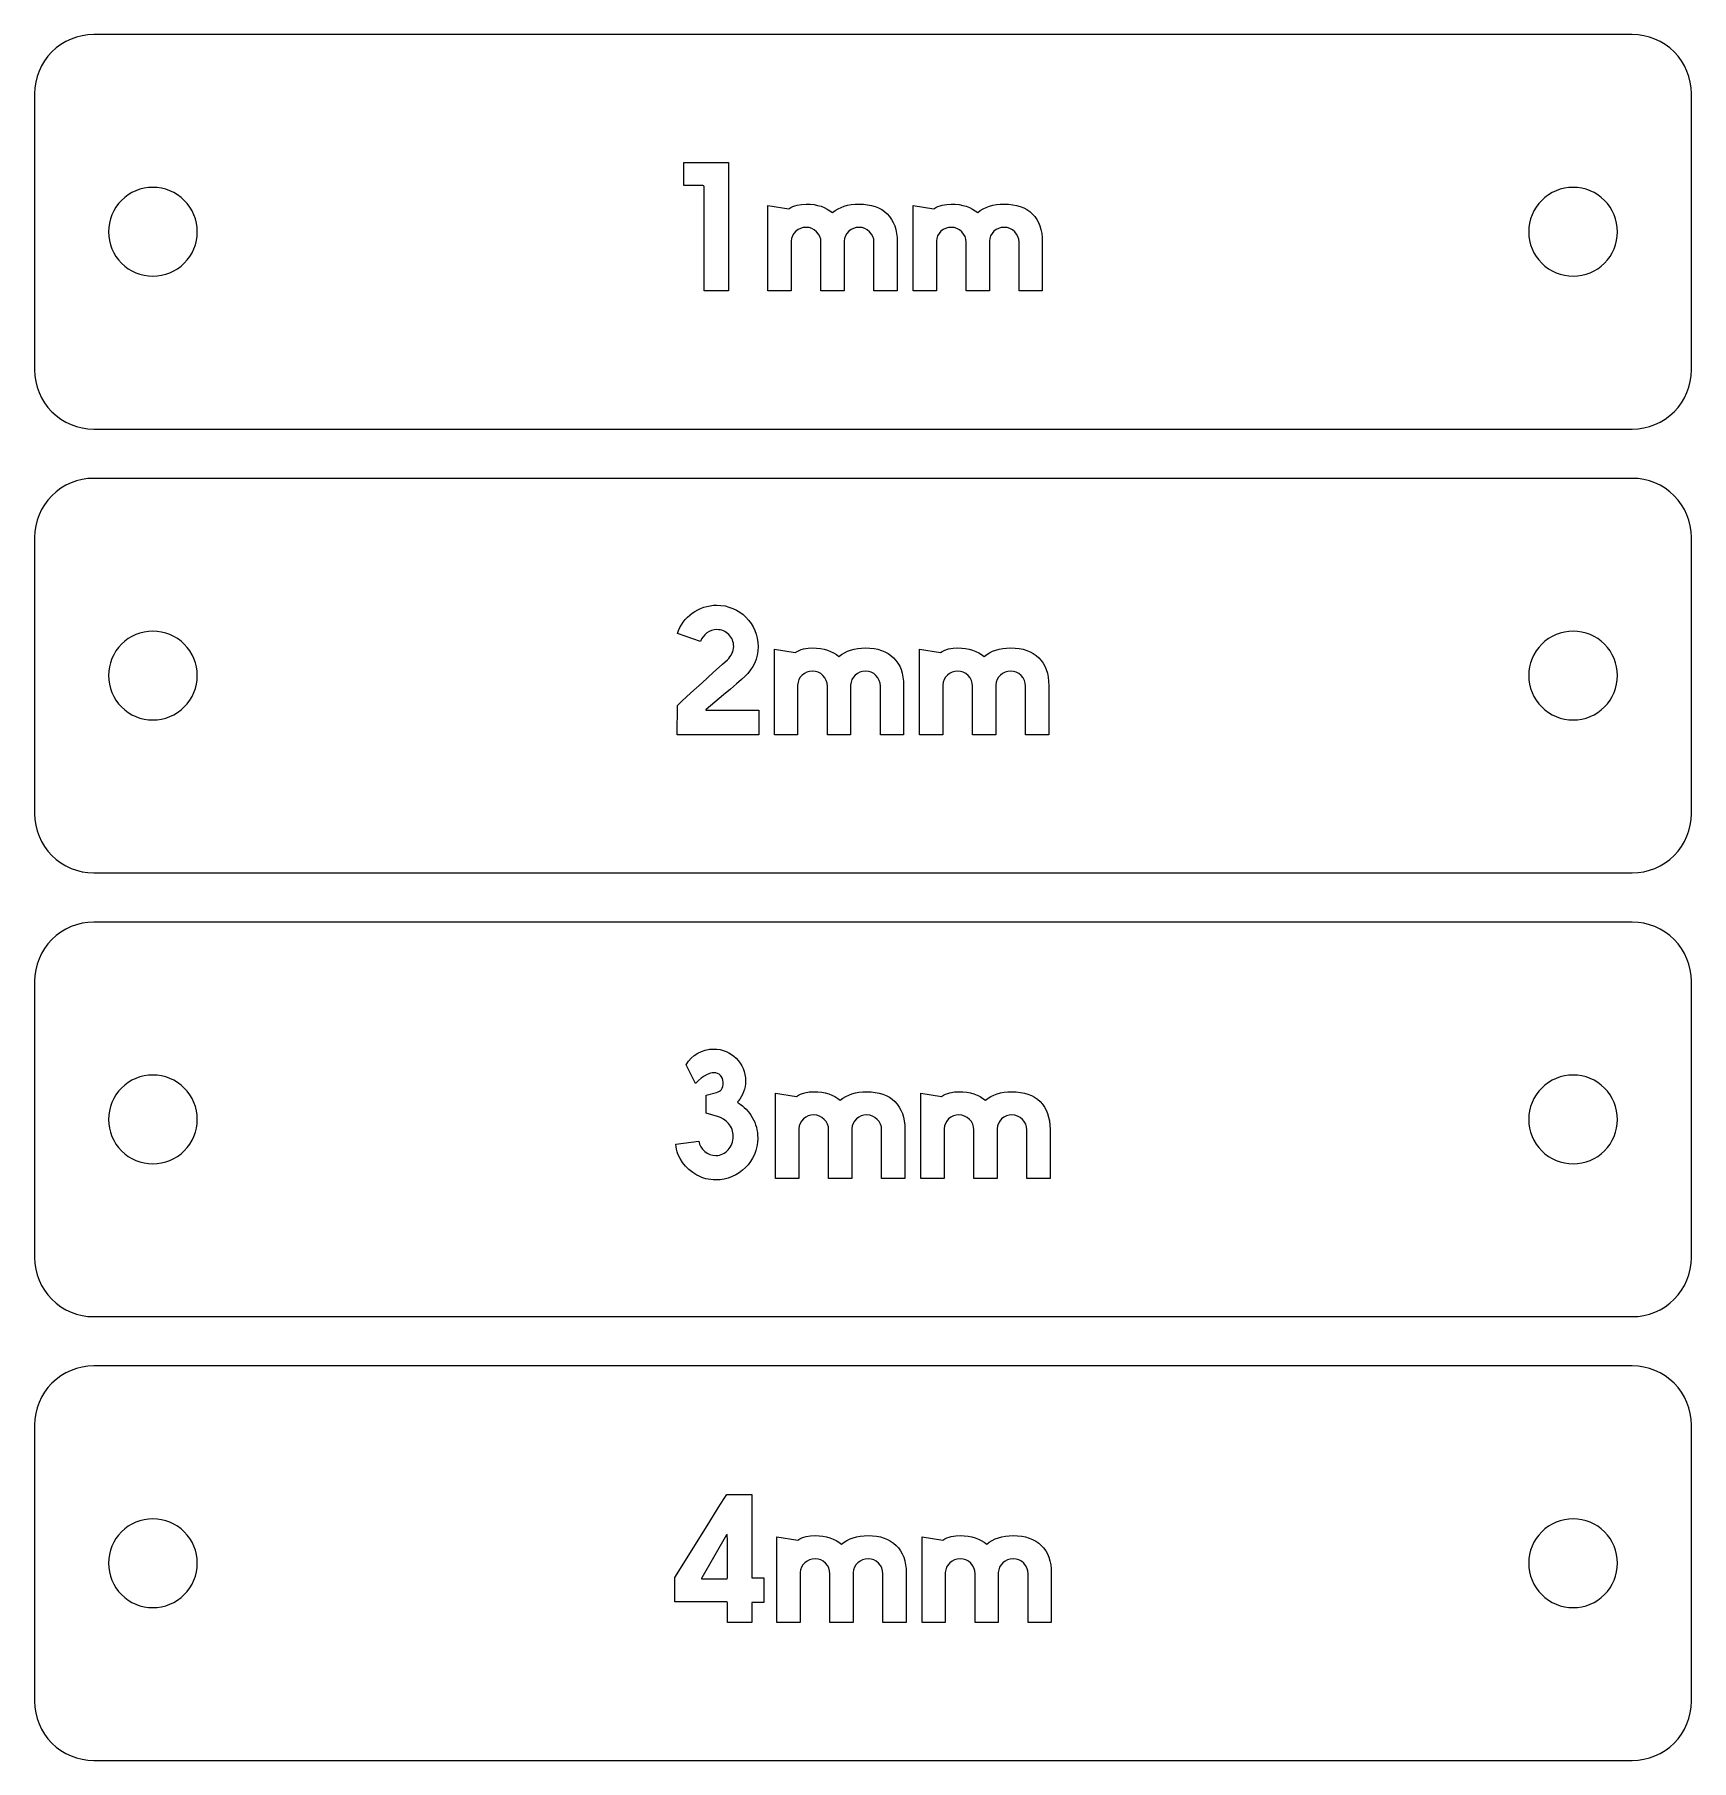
# Model space of a CAD drawing. Extents: x 333 to 535, y 49 to 451.
# Drawn here: x 451.2 to 535.2, y 363.6 to 451.1 of the extents above; entities that cross this region are included whole.
import ezdxf

# ---------------------------------------------------------------- set-up
doc = ezdxf.new("R2010")
doc.units = 0
doc.layers.get('0').update_dxf_attribs({"linetype": 'CONTINUOUS'})

msp = doc.modelspace()

# ---------------------------------------------------------------- linework, layer by layer
for points in [[(451.249, 448.058), (451.249, 434.058, 0.414214), (454.249, 431.058), (532.249, 431.058, 0.414214), (535.249, 434.058), (535.249, 448.058, 0.414214), (532.249, 451.058), (454.249, 451.058, 0.414214)], [(457.249, 443.308, 0.414214), (454.999, 441.058, 0.414214), (457.249, 438.808, 0.414214), (459.499, 441.058, 0.414214)], [(529.249, 443.308, 0.414214), (526.999, 441.058, 0.414214), (529.249, 438.808, 0.414214), (531.499, 441.058, 0.414214)], [(451.249, 425.558), (451.249, 411.558, 0.414214), (454.249, 408.558), (532.249, 408.558, 0.414214), (535.249, 411.558), (535.249, 425.558, 0.414214), (532.249, 428.558), (454.249, 428.558, 0.414214)], [(457.249, 420.808, 0.414214), (454.999, 418.558, 0.414214), (457.249, 416.308, 0.414214), (459.499, 418.558, 0.414214)], [(529.249, 420.808, 0.414214), (526.999, 418.558, 0.414214), (529.249, 416.308, 0.414214), (531.499, 418.558, 0.414214)], [(451.249, 403.058), (451.249, 389.058, 0.414214), (454.249, 386.058), (532.249, 386.058, 0.414214), (535.249, 389.058), (535.249, 403.058, 0.414214), (532.249, 406.058), (454.249, 406.058, 0.414214)], [(457.249, 398.308, 0.414214), (454.999, 396.058, 0.414214), (457.249, 393.808, 0.414214), (459.499, 396.058, 0.414214)], [(529.249, 398.308, 0.414214), (526.999, 396.058, 0.414214), (529.249, 393.808, 0.414214), (531.499, 396.058, 0.414214)], [(451.249, 380.558), (451.249, 366.558, 0.414214), (454.249, 363.558), (532.249, 363.558, 0.414214), (535.249, 366.558), (535.249, 380.558, 0.414214), (532.249, 383.558), (454.249, 383.558, 0.414214)], [(457.249, 375.808, 0.414214), (454.999, 373.558, 0.414214), (457.249, 371.308, 0.414214), (459.499, 373.558, 0.414214)], [(529.249, 375.808, 0.414214), (526.999, 373.558, 0.414214), (529.249, 371.308, 0.414214), (531.499, 373.558, 0.414214)]]:
    msp.add_lwpolyline(points, format="xyb", close=True)
for points in [[(484.158, 444.567), (486.428, 444.567), (486.428, 438.058), (485.189, 438.058), (485.189, 443.345), (485.186, 443.367), (485.176, 443.384), (485.16, 443.393), (485.137, 443.397), (484.158, 443.397)], [(488.43, 442.391), (489.488, 442.227), (489.585, 442.287), (489.688, 442.337), (489.796, 442.378), (489.908, 442.409), (490.137, 442.448), (490.363, 442.461), (490.57, 442.454), (490.765, 442.433), (490.949, 442.397), (491.121, 442.348), (491.283, 442.286), (491.434, 442.212), (491.576, 442.125), (491.706, 442.027), (491.839, 442.129), (491.982, 442.217), (492.135, 442.291), (492.298, 442.352), (492.471, 442.4), (492.654, 442.434), (492.847, 442.454), (493.05, 442.461), (493.273, 442.453), (493.483, 442.43), (493.681, 442.391), (493.865, 442.336), (494.037, 442.266), (494.196, 442.18), (494.342, 442.079), (494.475, 441.962), (494.594, 441.831), (494.697, 441.687), (494.784, 441.529), (494.856, 441.359), (494.911, 441.175), (494.951, 440.978), (494.974, 440.768), (494.982, 440.545), (494.982, 438.058), (493.804, 438.058), (493.804, 440.528), (493.79, 440.678), (493.748, 440.817), (493.679, 440.945), (493.583, 441.061), (493.466, 441.158), (493.339, 441.227), (493.2, 441.268), (493.05, 441.282), (492.903, 441.27), (492.768, 441.232), (492.643, 441.17), (492.53, 441.083), (492.434, 440.976), (492.363, 440.857), (492.317, 440.725), (492.296, 440.58), (492.296, 438.058), (491.117, 438.058), (491.117, 440.528), (491.103, 440.678), (491.062, 440.817), (490.993, 440.945), (490.896, 441.061), (490.78, 441.158), (490.652, 441.227), (490.513, 441.268), (490.363, 441.282), (490.217, 441.27), (490.081, 441.232), (489.957, 441.17), (489.843, 441.083), (489.747, 440.976), (489.676, 440.857), (489.63, 440.725), (489.609, 440.58), (489.609, 438.058), (488.43, 438.058)], [(495.788, 442.391), (496.846, 442.227), (496.943, 442.287), (497.046, 442.337), (497.154, 442.378), (497.266, 442.409), (497.495, 442.448), (497.721, 442.461), (497.928, 442.454), (498.123, 442.433), (498.307, 442.397), (498.479, 442.348), (498.641, 442.286), (498.792, 442.212), (498.934, 442.125), (499.064, 442.027), (499.197, 442.129), (499.34, 442.217), (499.493, 442.291), (499.656, 442.352), (499.829, 442.4), (500.012, 442.434), (500.205, 442.454), (500.408, 442.461), (500.631, 442.453), (500.841, 442.43), (501.039, 442.391), (501.223, 442.336), (501.395, 442.266), (501.554, 442.18), (501.7, 442.079), (501.833, 441.962), (501.952, 441.831), (502.055, 441.687), (502.142, 441.529), (502.214, 441.359), (502.269, 441.175), (502.309, 440.978), (502.332, 440.768), (502.34, 440.545), (502.34, 438.058), (501.162, 438.058), (501.162, 440.528), (501.148, 440.678), (501.106, 440.817), (501.037, 440.945), (500.941, 441.061), (500.824, 441.158), (500.697, 441.227), (500.558, 441.268), (500.408, 441.282), (500.261, 441.27), (500.126, 441.232), (500.001, 441.17), (499.888, 441.083), (499.792, 440.976), (499.721, 440.857), (499.675, 440.725), (499.654, 440.58), (499.654, 438.058), (498.475, 438.058), (498.475, 440.528), (498.461, 440.678), (498.42, 440.817), (498.351, 440.945), (498.254, 441.061), (498.138, 441.158), (498.01, 441.227), (497.871, 441.268), (497.721, 441.282), (497.575, 441.27), (497.439, 441.232), (497.315, 441.17), (497.201, 441.083), (497.105, 440.976), (497.034, 440.857), (496.988, 440.725), (496.967, 440.58), (496.967, 438.058), (495.788, 438.058)], [(483.841, 417.049), (484.067, 417.261), (484.522, 417.677), (485.089, 418.193), (485.661, 418.713), (486.129, 419.133), (486.381, 419.363), (486.447, 419.431), (486.506, 419.506), (486.559, 419.587), (486.606, 419.675), (486.644, 419.765), (486.671, 419.854), (486.687, 419.943), (486.693, 420.03), (486.689, 420.119), (486.677, 420.205), (486.658, 420.287), (486.631, 420.365), (486.596, 420.439), (486.554, 420.51), (486.504, 420.577), (486.446, 420.641), (486.382, 420.699), (486.315, 420.749), (486.244, 420.792), (486.169, 420.826), (486.091, 420.853), (486.009, 420.873), (485.924, 420.884), (485.835, 420.888), (485.696, 420.877), (485.565, 420.846), (485.442, 420.793), (485.328, 420.719), (485.225, 420.629), (485.138, 420.527), (485.067, 420.414), (485.011, 420.29), (483.841, 420.697), (483.899, 420.85), (483.968, 420.997), (484.049, 421.139), (484.14, 421.274), (484.242, 421.401), (484.352, 421.519), (484.469, 421.626), (484.595, 421.724), (484.729, 421.813), (484.869, 421.891), (485.017, 421.96), (485.172, 422.019), (485.332, 422.066), (485.496, 422.1), (485.663, 422.121), (485.835, 422.127), (486.048, 422.117), (486.255, 422.086), (486.455, 422.035), (486.649, 421.963), (486.834, 421.873), (487.007, 421.768), (487.168, 421.647), (487.317, 421.512), (487.452, 421.363), (487.572, 421.202), (487.677, 421.029), (487.767, 420.845), (487.839, 420.651), (487.891, 420.45), (487.922, 420.243), (487.932, 420.03), (487.921, 419.803), (487.889, 419.588), (487.834, 419.387), (487.759, 419.198), (487.662, 419.018), (487.546, 418.843), (487.411, 418.671), (487.256, 418.505), (487.096, 418.357), (486.84, 418.136), (486.524, 417.863), (486.181, 417.577), (485.297, 416.841), (485.28, 416.815), (485.286, 416.802), (485.306, 416.797), (487.967, 416.797), (487.967, 415.558), (483.833, 415.558)], [(488.755, 419.891), (489.813, 419.727), (489.91, 419.787), (490.013, 419.837), (490.121, 419.878), (490.233, 419.909), (490.462, 419.948), (490.688, 419.961), (490.895, 419.954), (491.09, 419.933), (491.274, 419.897), (491.446, 419.848), (491.608, 419.786), (491.759, 419.712), (491.901, 419.625), (492.031, 419.527), (492.164, 419.629), (492.307, 419.717), (492.46, 419.791), (492.623, 419.852), (492.796, 419.9), (492.979, 419.934), (493.172, 419.954), (493.375, 419.961), (493.598, 419.953), (493.808, 419.93), (494.006, 419.891), (494.19, 419.836), (494.362, 419.766), (494.521, 419.68), (494.667, 419.579), (494.8, 419.462), (494.919, 419.331), (495.022, 419.187), (495.109, 419.029), (495.181, 418.859), (495.236, 418.675), (495.276, 418.478), (495.299, 418.268), (495.307, 418.045), (495.307, 415.558), (494.129, 415.558), (494.129, 418.028), (494.115, 418.178), (494.073, 418.317), (494.004, 418.445), (493.908, 418.561), (493.791, 418.658), (493.664, 418.727), (493.525, 418.768), (493.375, 418.782), (493.228, 418.77), (493.093, 418.732), (492.968, 418.67), (492.855, 418.583), (492.759, 418.476), (492.688, 418.357), (492.642, 418.225), (492.621, 418.08), (492.621, 415.558), (491.442, 415.558), (491.442, 418.028), (491.428, 418.178), (491.387, 418.317), (491.318, 418.445), (491.221, 418.561), (491.105, 418.658), (490.977, 418.727), (490.838, 418.768), (490.688, 418.782), (490.542, 418.77), (490.406, 418.732), (490.282, 418.67), (490.168, 418.583), (490.072, 418.476), (490.001, 418.357), (489.955, 418.225), (489.934, 418.08), (489.934, 415.558), (488.755, 415.558)], [(496.113, 419.891), (497.171, 419.727), (497.268, 419.787), (497.371, 419.837), (497.479, 419.878), (497.591, 419.909), (497.82, 419.948), (498.046, 419.961), (498.253, 419.954), (498.448, 419.933), (498.632, 419.897), (498.804, 419.848), (498.966, 419.786), (499.117, 419.712), (499.259, 419.625), (499.389, 419.527), (499.522, 419.629), (499.665, 419.717), (499.818, 419.791), (499.981, 419.852), (500.154, 419.9), (500.337, 419.934), (500.53, 419.954), (500.733, 419.961), (500.956, 419.953), (501.166, 419.93), (501.364, 419.891), (501.548, 419.836), (501.72, 419.766), (501.879, 419.68), (502.025, 419.579), (502.158, 419.462), (502.277, 419.331), (502.38, 419.187), (502.467, 419.029), (502.539, 418.859), (502.594, 418.675), (502.634, 418.478), (502.657, 418.268), (502.665, 418.045), (502.665, 415.558), (501.487, 415.558), (501.487, 418.028), (501.473, 418.178), (501.431, 418.317), (501.362, 418.445), (501.266, 418.561), (501.149, 418.658), (501.022, 418.727), (500.883, 418.768), (500.733, 418.782), (500.586, 418.77), (500.451, 418.732), (500.326, 418.67), (500.213, 418.583), (500.117, 418.476), (500.046, 418.357), (500, 418.225), (499.979, 418.08), (499.979, 415.558), (498.8, 415.558), (498.8, 418.028), (498.786, 418.178), (498.745, 418.317), (498.676, 418.445), (498.579, 418.561), (498.463, 418.658), (498.335, 418.727), (498.196, 418.768), (498.046, 418.782), (497.9, 418.77), (497.764, 418.732), (497.64, 418.67), (497.526, 418.583), (497.43, 418.476), (497.359, 418.357), (497.313, 418.225), (497.292, 418.08), (497.292, 415.558), (496.113, 415.558)], [(484.288, 398.83), (484.405, 399.003), (484.541, 399.157), (484.696, 399.293), (484.868, 399.411), (485.056, 399.505), (485.254, 399.573), (485.463, 399.614), (485.683, 399.627), (485.846, 399.619), (486.004, 399.596), (486.158, 399.557), (486.307, 399.502), (486.45, 399.433), (486.583, 399.352), (486.708, 399.26), (486.823, 399.155), (486.927, 399.04), (487.02, 398.916), (487.101, 398.782), (487.169, 398.639), (487.224, 398.489), (487.264, 398.334), (487.287, 398.173), (487.295, 398.007), (487.289, 397.861), (487.27, 397.721), (487.239, 397.584), (487.195, 397.452), (487.141, 397.325), (487.077, 397.205), (487.004, 397.091), (486.922, 396.984), (486.888, 396.941), (486.896, 396.919), (486.922, 396.906), (487.03, 396.832), (487.133, 396.752), (487.23, 396.666), (487.322, 396.574), (487.409, 396.477), (487.49, 396.375), (487.566, 396.266), (487.637, 396.152), (487.701, 396.033), (487.757, 395.911), (487.804, 395.786), (487.842, 395.658), (487.872, 395.526), (487.893, 395.392), (487.906, 395.253), (487.91, 395.112), (487.9, 394.895), (487.868, 394.684), (487.815, 394.481), (487.741, 394.284), (487.65, 394.098), (487.543, 393.924), (487.422, 393.762), (487.286, 393.613), (487.137, 393.477), (486.975, 393.356), (486.801, 393.249), (486.615, 393.158), (486.418, 393.084), (486.215, 393.031), (486.004, 392.999), (485.787, 392.989), (485.656, 392.993), (485.529, 393.004), (485.404, 393.023), (485.282, 393.05), (485.163, 393.085), (485.048, 393.128), (484.935, 393.178), (484.825, 393.236), (484.617, 393.369), (484.426, 393.521), (484.253, 393.691), (484.097, 393.881), (483.975, 394.077), (483.867, 394.302), (483.824, 394.422), (483.793, 394.545), (483.774, 394.671), (483.768, 394.8), (484.92, 394.956), (484.966, 394.807), (485.032, 394.67), (485.119, 394.546), (485.228, 394.436), (485.353, 394.345), (485.489, 394.28), (485.637, 394.241), (485.796, 394.228), (485.885, 394.233), (485.972, 394.248), (486.056, 394.272), (486.138, 394.306), (486.215, 394.348), (486.288, 394.397), (486.354, 394.452), (486.415, 394.514), (486.471, 394.582), (486.52, 394.656), (486.564, 394.736), (486.602, 394.822), (486.632, 394.912), (486.654, 395.005), (486.667, 395.1), (486.671, 395.199), (486.667, 395.292), (486.656, 395.382), (486.637, 395.469), (486.611, 395.552), (486.578, 395.631), (486.537, 395.707), (486.489, 395.78), (486.433, 395.849), (486.308, 395.972), (486.172, 396.074), (486.024, 396.154), (485.865, 396.213), (485.293, 396.369), (485.293, 397.279), (485.822, 397.426), (485.899, 397.452), (485.967, 397.487), (486.025, 397.53), (486.073, 397.582), (486.111, 397.647), (486.138, 397.729), (486.154, 397.829), (486.16, 397.946), (486.151, 398.042), (486.126, 398.13), (486.084, 398.211), (486.025, 398.284), (485.954, 398.345), (485.875, 398.388), (485.787, 398.414), (485.692, 398.423), (485.602, 398.417), (485.514, 398.401), (485.428, 398.374), (485.345, 398.336), (485.189, 398.245), (485.05, 398.145), (484.901, 398.017), (484.764, 397.877)], [(488.82, 397.391), (489.878, 397.227), (489.975, 397.287), (490.078, 397.337), (490.186, 397.378), (490.298, 397.409), (490.527, 397.448), (490.753, 397.461), (490.96, 397.454), (491.155, 397.433), (491.339, 397.397), (491.511, 397.348), (491.673, 397.286), (491.824, 397.212), (491.966, 397.125), (492.096, 397.027), (492.229, 397.129), (492.372, 397.217), (492.525, 397.291), (492.688, 397.352), (492.861, 397.4), (493.044, 397.434), (493.237, 397.454), (493.44, 397.461), (493.663, 397.453), (493.873, 397.43), (494.071, 397.391), (494.255, 397.336), (494.427, 397.266), (494.586, 397.18), (494.732, 397.079), (494.865, 396.962), (494.984, 396.831), (495.087, 396.687), (495.174, 396.529), (495.246, 396.359), (495.301, 396.175), (495.341, 395.978), (495.364, 395.768), (495.372, 395.545), (495.372, 393.058), (494.194, 393.058), (494.194, 395.528), (494.18, 395.678), (494.138, 395.817), (494.069, 395.945), (493.973, 396.061), (493.856, 396.158), (493.729, 396.227), (493.59, 396.268), (493.44, 396.282), (493.293, 396.27), (493.158, 396.232), (493.033, 396.17), (492.92, 396.083), (492.824, 395.976), (492.753, 395.857), (492.707, 395.725), (492.686, 395.58), (492.686, 393.058), (491.507, 393.058), (491.507, 395.528), (491.493, 395.678), (491.452, 395.817), (491.383, 395.945), (491.286, 396.061), (491.17, 396.158), (491.042, 396.227), (490.903, 396.268), (490.753, 396.282), (490.607, 396.27), (490.471, 396.232), (490.347, 396.17), (490.233, 396.083), (490.137, 395.976), (490.066, 395.857), (490.02, 395.725), (489.999, 395.58), (489.999, 393.058), (488.82, 393.058)], [(496.178, 397.391), (497.236, 397.227), (497.333, 397.287), (497.436, 397.337), (497.544, 397.378), (497.656, 397.409), (497.885, 397.448), (498.111, 397.461), (498.318, 397.454), (498.513, 397.433), (498.697, 397.397), (498.869, 397.348), (499.031, 397.286), (499.182, 397.212), (499.324, 397.125), (499.454, 397.027), (499.587, 397.129), (499.73, 397.217), (499.883, 397.291), (500.046, 397.352), (500.219, 397.4), (500.402, 397.434), (500.595, 397.454), (500.798, 397.461), (501.021, 397.453), (501.231, 397.43), (501.429, 397.391), (501.613, 397.336), (501.785, 397.266), (501.944, 397.18), (502.09, 397.079), (502.223, 396.962), (502.342, 396.831), (502.445, 396.687), (502.532, 396.529), (502.604, 396.359), (502.659, 396.175), (502.699, 395.978), (502.722, 395.768), (502.73, 395.545), (502.73, 393.058), (501.552, 393.058), (501.552, 395.528), (501.538, 395.678), (501.496, 395.817), (501.427, 395.945), (501.331, 396.061), (501.214, 396.158), (501.087, 396.227), (500.948, 396.268), (500.798, 396.282), (500.651, 396.27), (500.516, 396.232), (500.391, 396.17), (500.278, 396.083), (500.182, 395.976), (500.111, 395.857), (500.065, 395.725), (500.044, 395.58), (500.044, 393.058), (498.865, 393.058), (498.865, 395.528), (498.851, 395.678), (498.81, 395.817), (498.741, 395.945), (498.644, 396.061), (498.528, 396.158), (498.4, 396.227), (498.261, 396.268), (498.111, 396.282), (497.965, 396.27), (497.829, 396.232), (497.705, 396.17), (497.591, 396.083), (497.495, 395.976), (497.424, 395.857), (497.378, 395.725), (497.357, 395.58), (497.357, 393.058), (496.178, 393.058)], [(483.703, 372.829), (485.003, 374.909), (485.484, 375.68), (485.908, 376.36), (486.216, 376.846), (486.346, 377.049), (487.611, 377.049), (487.611, 372.82), (488.218, 372.82), (488.218, 371.563), (487.611, 371.563), (487.611, 370.558), (486.372, 370.558), (486.372, 371.555), (486.369, 371.577), (486.359, 371.594), (486.343, 371.603), (486.32, 371.607), (483.703, 371.607)], [(485.072, 372.82), (485.063, 372.794), (485.07, 372.768), (485.089, 372.759), (486.32, 372.759), (486.343, 372.763), (486.359, 372.772), (486.369, 372.789), (486.372, 372.811), (486.372, 374.081), (486.372, 374.735), (486.368, 374.978), (486.363, 375.013), (486.337, 374.995)], [(488.885, 374.891), (489.943, 374.727), (490.04, 374.787), (490.143, 374.837), (490.251, 374.878), (490.363, 374.909), (490.592, 374.948), (490.818, 374.961), (491.025, 374.954), (491.22, 374.933), (491.404, 374.897), (491.576, 374.848), (491.738, 374.786), (491.889, 374.712), (492.031, 374.625), (492.161, 374.527), (492.294, 374.629), (492.437, 374.717), (492.59, 374.791), (492.753, 374.852), (492.926, 374.9), (493.109, 374.934), (493.302, 374.954), (493.505, 374.961), (493.728, 374.953), (493.938, 374.93), (494.136, 374.891), (494.32, 374.836), (494.492, 374.766), (494.651, 374.68), (494.797, 374.579), (494.93, 374.462), (495.049, 374.331), (495.152, 374.187), (495.239, 374.029), (495.311, 373.859), (495.366, 373.675), (495.406, 373.478), (495.429, 373.268), (495.437, 373.045), (495.437, 370.558), (494.259, 370.558), (494.259, 373.028), (494.245, 373.178), (494.203, 373.317), (494.134, 373.445), (494.038, 373.561), (493.921, 373.658), (493.794, 373.727), (493.655, 373.768), (493.505, 373.782), (493.358, 373.77), (493.223, 373.732), (493.098, 373.67), (492.985, 373.583), (492.889, 373.476), (492.818, 373.357), (492.772, 373.225), (492.751, 373.08), (492.751, 370.558), (491.572, 370.558), (491.572, 373.028), (491.558, 373.178), (491.517, 373.317), (491.448, 373.445), (491.351, 373.561), (491.235, 373.658), (491.107, 373.727), (490.968, 373.768), (490.818, 373.782), (490.672, 373.77), (490.536, 373.732), (490.412, 373.67), (490.298, 373.583), (490.202, 373.476), (490.131, 373.357), (490.085, 373.225), (490.064, 373.08), (490.064, 370.558), (488.885, 370.558)], [(496.243, 374.891), (497.301, 374.727), (497.398, 374.787), (497.501, 374.837), (497.609, 374.878), (497.721, 374.909), (497.95, 374.948), (498.176, 374.961), (498.383, 374.954), (498.578, 374.933), (498.762, 374.897), (498.934, 374.848), (499.096, 374.786), (499.247, 374.712), (499.389, 374.625), (499.519, 374.527), (499.652, 374.629), (499.795, 374.717), (499.948, 374.791), (500.111, 374.852), (500.284, 374.9), (500.467, 374.934), (500.66, 374.954), (500.863, 374.961), (501.086, 374.953), (501.296, 374.93), (501.494, 374.891), (501.678, 374.836), (501.85, 374.766), (502.009, 374.68), (502.155, 374.579), (502.288, 374.462), (502.407, 374.331), (502.51, 374.187), (502.597, 374.029), (502.669, 373.859), (502.724, 373.675), (502.764, 373.478), (502.787, 373.268), (502.795, 373.045), (502.795, 370.558), (501.617, 370.558), (501.617, 373.028), (501.603, 373.178), (501.561, 373.317), (501.492, 373.445), (501.396, 373.561), (501.279, 373.658), (501.152, 373.727), (501.013, 373.768), (500.863, 373.782), (500.716, 373.77), (500.581, 373.732), (500.456, 373.67), (500.343, 373.583), (500.247, 373.476), (500.176, 373.357), (500.13, 373.225), (500.109, 373.08), (500.109, 370.558), (498.93, 370.558), (498.93, 373.028), (498.916, 373.178), (498.875, 373.317), (498.806, 373.445), (498.709, 373.561), (498.593, 373.658), (498.465, 373.727), (498.326, 373.768), (498.176, 373.782), (498.03, 373.77), (497.894, 373.732), (497.77, 373.67), (497.656, 373.583), (497.56, 373.476), (497.489, 373.357), (497.443, 373.225), (497.422, 373.08), (497.422, 370.558), (496.243, 370.558)]]:
    msp.add_lwpolyline(points, close=True)

doc.saveas('drawing.dxf')
